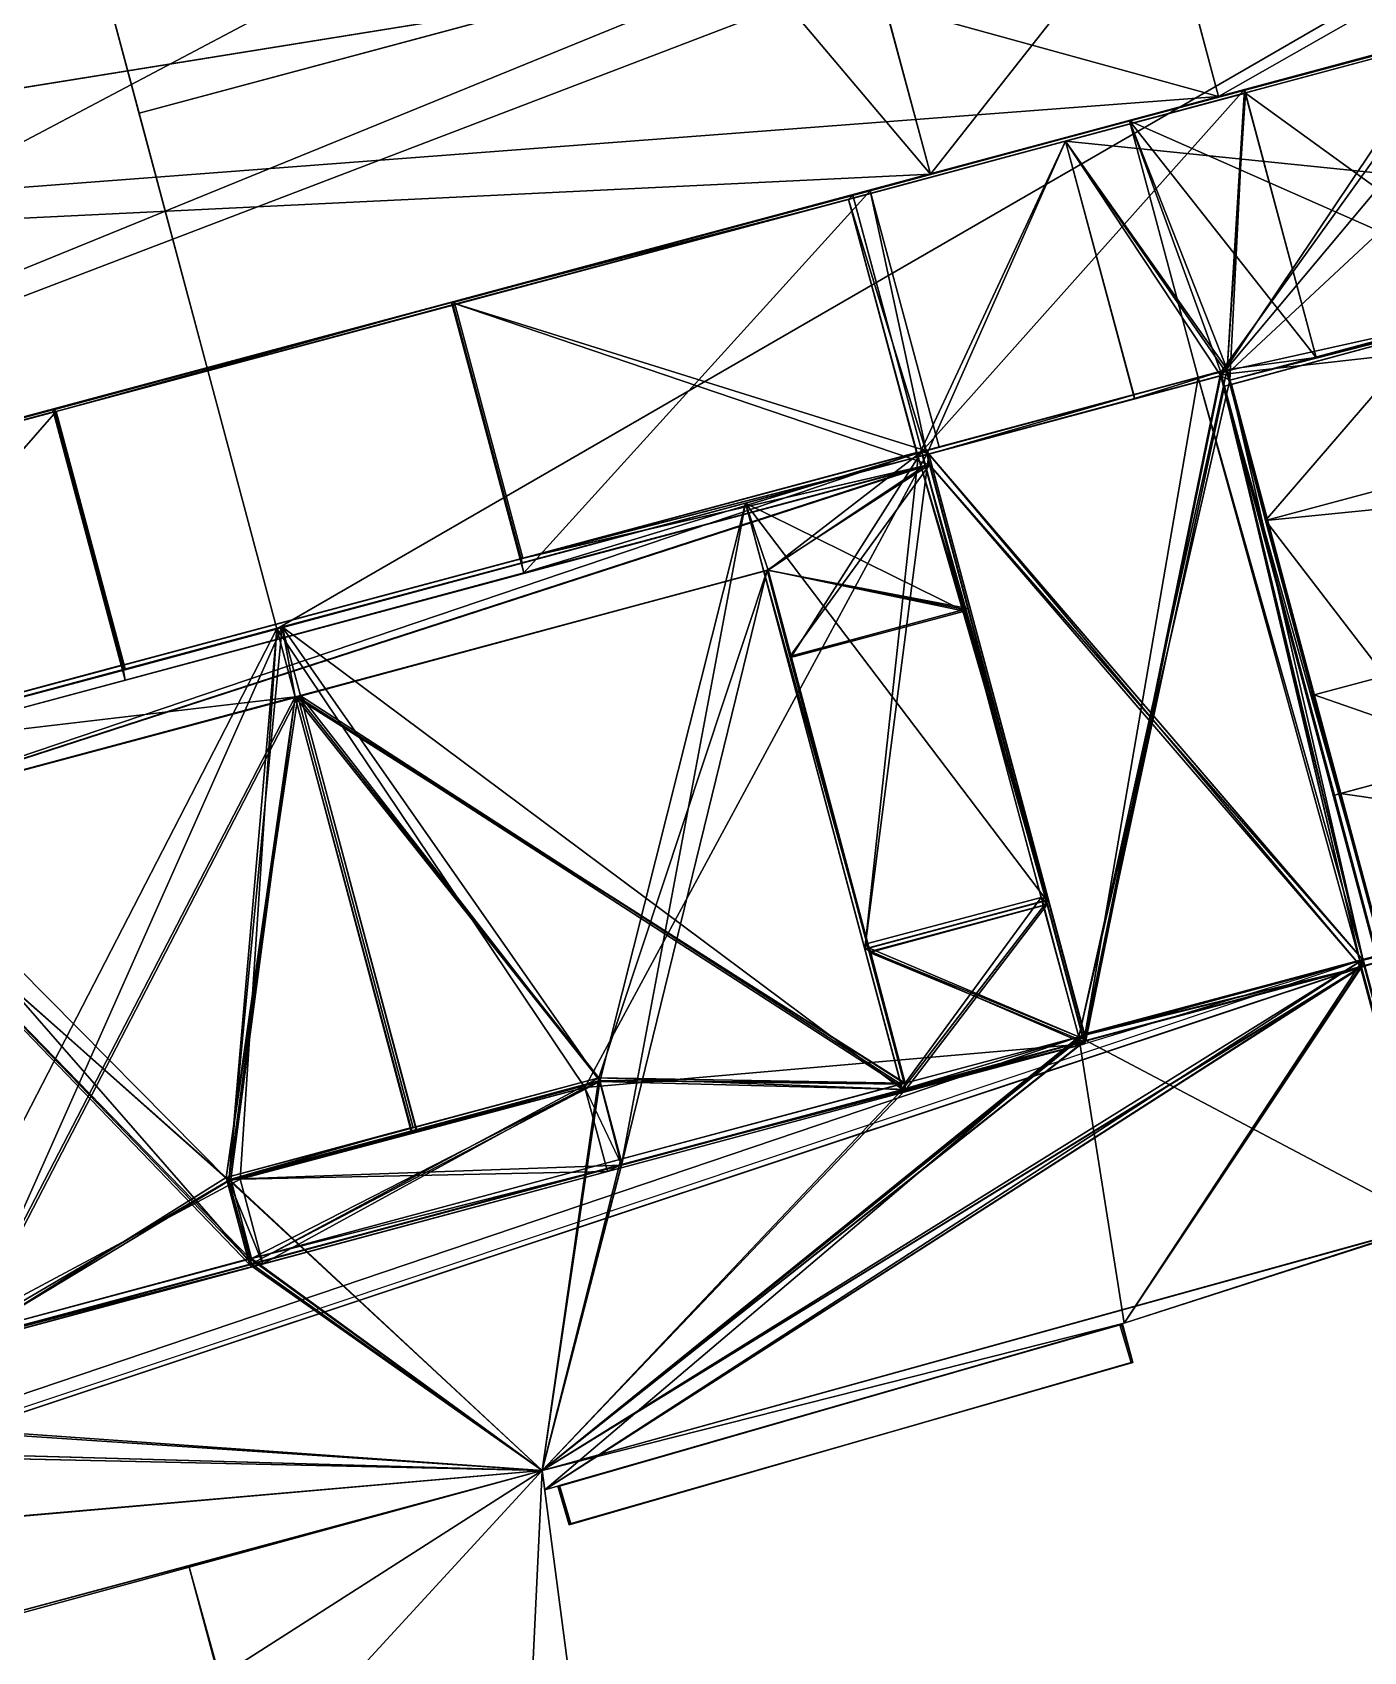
# Model space of a CAD drawing. Header units: metres. Extents: x -3 to 91.7, y -102.4 to -12.1.
# Drawn here: x 64.51 to 79.77, y -43.69 to -25.12 of the extents above; entities that cross this region are included whole.
import ezdxf

# ---------------------------------------------------------------- set-up
doc = ezdxf.new("R2010")
doc.units = ezdxf.units.M

msp = doc.modelspace()

# ---------------------------------------------------------------- linework, layer by layer
at = {"layer": 'Building Shading', "color": 195}
for points in [[(70.66, -42.23, 8.7), (77.1, -40.37, 8.7), (76.97, -39.94, 8.7), (70.53, -41.79, 8.7)], [(70.53, -41.79, 8.7), (76.97, -39.94, 8.7), (77.1, -40.37, 8.7), (70.66, -42.23, 8.7)], [(70.66, -42.23, 7.68), (77.1, -40.37, 7.68), (76.97, -39.94, 7.68), (70.53, -41.79, 7.68)], [(70.53, -41.79, 7.68), (76.97, -39.94, 7.68), (77.1, -40.37, 7.68), (70.66, -42.23, 7.68)], [(70.68, -42.22, 13.27), (77.12, -40.37, 13.27), (77, -39.93, 13.27), (70.55, -41.78, 13.27)], [(70.55, -41.78, 13.27), (77, -39.93, 13.27), (77.12, -40.37, 13.27), (70.68, -42.22, 13.27)], [(70.68, -42.22, 12.26), (77.12, -40.37, 12.26), (77, -39.93, 12.26), (70.55, -41.78, 12.26)], [(70.55, -41.78, 12.26), (77, -39.93, 12.26), (77.12, -40.37, 12.26), (70.68, -42.22, 12.26)], [(70.67, -42.22, 17.84), (77.12, -40.37, 17.84), (76.99, -39.93, 17.84), (70.55, -41.79, 17.84)], [(70.55, -41.79, 17.84), (76.99, -39.93, 17.84), (77.12, -40.37, 17.84), (70.67, -42.22, 17.84)], [(70.67, -42.22, 16.83), (77.12, -40.37, 16.83), (76.99, -39.93, 16.83), (70.55, -41.79, 16.83)], [(70.55, -41.79, 16.83), (76.99, -39.93, 16.83), (77.12, -40.37, 16.83), (70.67, -42.22, 16.83)], [(70.67, -42.22, 22.42), (77.12, -40.37, 22.42), (76.99, -39.93, 22.42), (70.55, -41.79, 22.42)], [(70.55, -41.79, 22.42), (76.99, -39.93, 22.42), (77.12, -40.37, 22.42), (70.67, -42.22, 22.42)], [(70.67, -42.22, 21.4), (77.12, -40.37, 21.4), (76.99, -39.93, 21.4), (70.55, -41.79, 21.4)], [(70.55, -41.79, 21.4), (76.99, -39.93, 21.4), (77.12, -40.37, 21.4), (70.67, -42.22, 21.4)]]:
    msp.add_3dface(points, dxfattribs=at)
at = {"layer": 'THERMAL_ZONE_1', "color": 8}
for points in [[(65.73, -26.05, 8.99), (63.59, -18.06, 8.99), (74.25, -15.19, 8.99), (76.4, -23.19, 8.99)], [(56.51, -34.85, 8.99), (63.59, -18.06, 8.99), (67.31, -31.96, 8.99)], [(67.31, -31.96, 8.99), (65.73, -26.05, 8.99), (87.73, -20.16, 8.99)], [(67.31, -31.96, 8.99), (87.73, -20.16, 8.99), (78.2, -29.04, 8.99)], [(87.73, -20.16, 8.99), (78.64, -30.72, 8.99), (78.2, -29.04, 8.99)], [(87.73, -20.16, 8.99), (89.77, -27.74, 8.99), (78.64, -30.72, 8.99)], [(79.98, -35.69, 8.99), (78.64, -30.72, 8.99), (89.77, -27.74, 8.99)], [(76.54, -36.61, 8.99), (74.76, -29.96, 8.99), (78.2, -29.04, 8.99), (79.98, -35.69, 8.99)], [(70.84, -37.22, 8.99), (67.31, -31.96, 8.99), (74.76, -29.96, 8.99)], [(70.84, -37.22, 8.99), (74.76, -29.96, 8.99), (76.57, -36.72, 8.99)], [(56.51, -34.85, 8.99), (67.31, -31.96, 8.99), (58.12, -34.42, 8.99)], [(62.98, -40.36, 8.99), (61.17, -33.6, 8.99), (67.31, -31.96, 8.99)], [(62.98, -40.36, 8.99), (67.31, -31.96, 8.99), (66.89, -38.27, 8.99)], [(67.31, -31.96, 8.99), (68.86, -37.74, 8.99), (66.89, -38.27, 8.99)], [(70.84, -37.22, 8.99), (68.86, -37.74, 8.99), (67.31, -31.96, 8.99)], [(79.76, -35.75, 8.99), (70.35, -41.61, 8.99), (28.76, -52.8, 8.99)], [(79.76, -35.75, 8.99), (70.38, -41.83, 8.99), (70.35, -41.61, 8.99)], [(79.76, -35.75, 8.99), (77.02, -39.92, 8.99), (70.38, -41.83, 8.99)], [(76.57, -36.72, 8.99), (76.54, -36.61, 8.99), (79.76, -35.75, 8.99)], [(79.76, -35.75, 8.99), (80.57, -38.78, 8.99), (77.02, -39.92, 8.99)], [(80.57, -38.78, 8.99), (79.76, -35.75, 8.99), (79.98, -35.69, 8.99)], [(67.15, -39.24, 8.99), (71.1, -38.18, 8.99), (76.57, -36.72, 8.99)], [(71.1, -38.18, 8.99), (70.84, -37.22, 8.99), (76.57, -36.72, 8.99)], [(67.15, -39.24, 8.99), (66.89, -38.27, 8.99), (70.84, -37.22, 8.99)], [(67.15, -39.24, 8.99), (70.84, -37.22, 8.99), (71.1, -38.18, 8.99)], [(62.98, -40.36, 8.99), (66.89, -38.27, 8.99), (67.15, -39.24, 8.99)]]:
    msp.add_3dface(points, dxfattribs=at)
at = {"layer": 'THERMAL_ZONE_1', "color": 15}
for points in [[(65, -23.33, 10.52), (63.59, -18.06, 10.52), (48.72, -22.06, 10.52), (50.13, -27.31, 10.52)], [(76.4, -23.19, 10.52), (75.66, -20.47, 10.52), (65, -23.33, 10.52), (65.73, -26.05, 10.52)], [(80.72, -25.2, 10.52), (79.93, -22.24, 10.52), (65.73, -26.05, 10.52), (66.52, -29, 10.52)], [(66.52, -29, 10.52), (65, -23.33, 10.52), (50.13, -27.31, 10.52), (51.65, -32.99, 10.52)], [(89.77, -27.74, 10.52), (80.72, -25.2, 10.52), (76.35, -26.37, 10.52)], [(74.76, -29.96, 10.52), (76.35, -26.37, 10.52), (73.86, -27.04, 10.52)], [(74.76, -29.96, 10.52), (77.14, -29.32, 10.52), (76.35, -26.37, 10.52)], [(76.35, -26.37, 10.52), (77.14, -29.32, 10.52), (78.2, -29.04, 10.52)], [(89.77, -27.74, 10.52), (76.35, -26.37, 10.52), (78.2, -29.04, 10.52)], [(74.66, -29.99, 10.52), (73.86, -27.04, 10.52), (69.33, -28.25, 10.52), (70.12, -31.2, 10.52)], [(74.76, -29.96, 10.52), (73.86, -27.04, 10.52), (74.66, -29.99, 10.52)], [(89.77, -27.74, 10.52), (78.2, -29.04, 10.52), (78.64, -30.72, 10.52)], [(85.79, -30, 10.52), (89.77, -27.74, 10.52), (78.64, -30.72, 10.52)], [(70.12, -31.2, 10.52), (69.33, -28.25, 10.52), (66.52, -29, 10.52), (67.31, -31.96, 10.52)], [(67.31, -31.96, 10.52), (66.52, -29, 10.52), (64.78, -29.47, 10.52), (65.57, -32.42, 10.52)], [(79.91, -35.71, 10.52), (78.13, -29.06, 10.52), (74.78, -29.96, 10.52), (76.56, -36.61, 10.52)], [(79.98, -35.69, 10.52), (78.2, -29.04, 10.52), (78.13, -29.06, 10.52), (79.91, -35.71, 10.52)], [(61.17, -33.6, 10.52), (64.78, -29.47, 10.52), (60.24, -30.68, 10.52)], [(61.17, -33.6, 10.52), (65.57, -32.42, 10.52), (64.78, -29.47, 10.52)], [(76.13, -35.07, 10.52), (74.66, -29.99, 10.52), (72.68, -30.52, 10.52)], [(76.13, -35.07, 10.52), (74.76, -29.96, 10.52), (74.66, -29.99, 10.52)], [(76.15, -35.07, 10.52), (74.78, -29.96, 10.52), (74.76, -29.96, 10.52), (76.13, -35.07, 10.52)], [(83.99, -37.68, 10.52), (85.79, -30, 10.52), (78.64, -30.72, 10.52)], [(74.48, -37.24, 10.52), (72.68, -30.52, 10.52), (67.37, -31.94, 10.52)], [(76.13, -35.07, 10.52), (72.68, -30.52, 10.52), (74.05, -35.63, 10.52)], [(83.99, -37.68, 10.52), (78.64, -30.72, 10.52), (79.98, -35.69, 10.52)], [(66.76, -38.29, 10.52), (67.31, -31.96, 10.52), (61.92, -33.4, 10.52)], [(66.76, -38.29, 10.52), (68.86, -37.73, 10.52), (67.31, -31.96, 10.52)], [(68.91, -37.72, 10.52), (67.37, -31.94, 10.52), (67.31, -31.96, 10.52), (68.86, -37.73, 10.52)], [(67.37, -31.94, 10.52), (68.91, -37.72, 10.52), (71.01, -37.15, 10.52)], [(74.48, -37.24, 10.52), (67.37, -31.94, 10.52), (71.01, -37.15, 10.52)], [(67.02, -39.24, 10.52), (66.76, -38.29, 10.52), (61.92, -33.4, 10.52)], [(67.02, -39.24, 10.52), (61.92, -33.4, 10.52), (63.73, -40.12, 10.52)], [(76.57, -36.72, 10.52), (76.13, -35.07, 10.52), (74.05, -35.63, 10.52)], [(76.57, -36.72, 10.52), (74.05, -35.63, 10.52), (74.48, -37.24, 10.52)], [(79.73, -35.84, 10.52), (79.76, -35.75, 10.52), (76.56, -36.61, 10.52)], [(79.73, -35.84, 10.52), (79.78, -35.82, 10.52), (79.76, -35.75, 10.52)], [(80.57, -38.78, 10.52), (79.78, -35.82, 10.52), (79.73, -35.84, 10.52), (80.52, -38.79, 10.52)], [(28.76, -52.8, 10.52), (70.35, -41.61, 10.52), (79.73, -35.84, 10.52)], [(70.35, -41.61, 10.52), (80.52, -38.79, 10.52), (79.73, -35.84, 10.52)], [(79.73, -35.84, 10.52), (76.56, -36.61, 10.52), (76.58, -36.68, 10.52)], [(71.1, -38.18, 10.52), (76.57, -36.72, 10.52), (71.26, -38.1, 10.52)], [(76.57, -36.72, 10.52), (74.48, -37.24, 10.52), (71.26, -38.1, 10.52)], [(76.58, -36.68, 10.52), (76.56, -36.61, 10.52), (76.54, -36.61, 10.52)], [(76.58, -36.68, 10.52), (76.54, -36.61, 10.52), (76.57, -36.72, 10.52)], [(71.1, -38.18, 10.52), (70.84, -37.22, 10.52), (66.89, -38.27, 10.52)], [(70.84, -37.22, 10.52), (71.1, -38.18, 10.52), (71.26, -38.1, 10.52)], [(74.48, -37.24, 10.52), (71.01, -37.15, 10.52), (71.26, -38.1, 10.52)], [(71.1, -38.18, 10.52), (67.15, -39.24, 10.52), (59.93, -41.18, 10.52)], [(71.1, -38.18, 10.52), (66.89, -38.27, 10.52), (67.15, -39.24, 10.52)], [(67.15, -39.24, 10.52), (66.89, -38.27, 10.52), (66.76, -38.29, 10.52)], [(67.15, -39.24, 10.52), (66.76, -38.29, 10.52), (67.02, -39.24, 10.52)], [(70.35, -41.61, 10.52), (77.02, -39.92, 10.52), (80.52, -38.79, 10.52)], [(67.15, -39.24, 10.52), (67.02, -39.24, 10.52), (62.97, -40.33, 10.52)], [(67.15, -39.24, 10.52), (62.97, -40.33, 10.52), (62.98, -40.36, 10.52)], [(70.35, -41.61, 10.52), (70.38, -41.83, 10.52), (77.02, -39.92, 10.52)]]:
    msp.add_3dface(points, dxfattribs=at)
at = {"layer": 'THERMAL_ZONE_1', "color": 43}
for points in [[(77.02, -39.92, 10.52), (77.02, -39.92, 8.99), (80.57, -38.78, 8.99), (80.57, -38.78, 10.52)], [(70.38, -41.83, 10.52), (70.38, -41.83, 8.99), (77.02, -39.92, 8.99), (77.02, -39.92, 10.52)], [(28.76, -52.8, 10.52), (28.76, -52.8, 8.99), (70.35, -41.61, 8.99), (70.35, -41.61, 10.52)], [(70.35, -41.61, 10.52), (70.35, -41.61, 8.99), (70.38, -41.83, 8.99), (70.38, -41.83, 10.52)]]:
    msp.add_3dface(points, dxfattribs=at)
at = {"layer": 'THERMAL_ZONE_3', "color": 8}
for points in [[(80.72, -25.2, 13.56), (77.79, -14.24, 13.56), (81.32, -13.29, 13.56)], [(50.13, -27.31, 13.56), (48.72, -22.06, 13.56), (77.79, -14.24, 13.56), (79.2, -19.52, 13.56)], [(87.21, -18.21, 13.56), (79.93, -35.78, 13.56), (78.13, -29.06, 13.56)], [(78.13, -29.06, 13.56), (80.72, -25.2, 13.56), (87.21, -18.21, 13.56)], [(51.65, -32.99, 13.56), (50.13, -27.31, 13.56), (79.2, -19.52, 13.56), (80.72, -25.2, 13.56)], [(78.13, -29.06, 13.56), (76.35, -26.37, 13.56), (80.72, -25.2, 13.56)], [(74.66, -29.99, 13.56), (73.86, -27.04, 13.56), (76.35, -26.37, 13.56)], [(74.66, -29.99, 13.56), (76.35, -26.37, 13.56), (77.14, -29.32, 13.56)], [(78.13, -29.06, 13.56), (77.14, -29.32, 13.56), (76.35, -26.37, 13.56)], [(70.12, -31.21, 13.56), (69.33, -28.25, 13.56), (73.86, -27.04, 13.56), (74.66, -29.99, 13.56)], [(65.57, -32.43, 13.56), (64.78, -29.47, 13.56), (69.33, -28.25, 13.56), (70.12, -31.21, 13.56)], [(76.58, -36.68, 13.56), (74.78, -29.96, 13.56), (78.13, -29.06, 13.56)], [(76.58, -36.68, 13.56), (78.13, -29.06, 13.56), (79.93, -35.78, 13.56)], [(74.66, -29.99, 13.56), (77.14, -29.32, 13.56), (74.78, -29.96, 13.56)], [(61.04, -33.64, 13.56), (60.24, -30.68, 13.56), (64.78, -29.47, 13.56), (65.57, -32.43, 13.56)], [(74.05, -35.63, 13.56), (72.68, -30.52, 13.56), (74.66, -29.99, 13.56)], [(74.05, -35.63, 13.56), (74.66, -29.99, 13.56), (74.78, -29.96, 13.56)], [(74.05, -35.63, 13.56), (74.78, -29.96, 13.56), (76.15, -35.07, 13.56)], [(71.01, -37.15, 13.56), (67.37, -31.94, 13.56), (72.68, -30.52, 13.56)], [(71.26, -38.1, 13.56), (71.01, -37.15, 13.56), (72.68, -30.52, 13.56)], [(72.68, -30.52, 13.56), (74.48, -37.24, 13.56), (71.26, -38.1, 13.56)], [(63.73, -40.12, 13.56), (61.92, -33.4, 13.56), (67.37, -31.94, 13.56)], [(63.73, -40.12, 13.56), (67.37, -31.94, 13.56), (66.76, -38.29, 13.56)], [(67.37, -31.94, 13.56), (68.91, -37.72, 13.56), (66.76, -38.29, 13.56)], [(71.01, -37.15, 13.56), (68.91, -37.72, 13.56), (67.37, -31.94, 13.56)], [(74.48, -37.24, 13.56), (74.05, -35.63, 13.56), (76.15, -35.07, 13.56)], [(74.48, -37.24, 13.56), (76.15, -35.07, 13.56), (76.58, -36.68, 13.56)], [(76.58, -36.68, 13.56), (79.93, -35.78, 13.56), (79.73, -35.84, 13.56)], [(80.52, -38.79, 13.56), (79.73, -35.84, 13.56), (79.93, -35.78, 13.56)], [(79.73, -35.84, 13.56), (70.35, -41.61, 13.56), (28.73, -52.81, 13.56)], [(79.73, -35.84, 13.56), (70.38, -41.83, 13.56), (70.35, -41.61, 13.56)], [(79.73, -35.84, 13.56), (77.02, -39.92, 13.56), (70.38, -41.83, 13.56)], [(74.48, -37.24, 13.56), (76.58, -36.68, 13.56), (79.73, -35.84, 13.56)], [(79.73, -35.84, 13.56), (80.52, -38.79, 13.56), (77.02, -39.92, 13.56)], [(59.13, -41.36, 13.56), (71.26, -38.1, 13.56), (74.48, -37.24, 13.56)], [(67.02, -39.24, 13.56), (66.76, -38.29, 13.56), (71.01, -37.15, 13.56)], [(67.02, -39.24, 13.56), (71.01, -37.15, 13.56), (71.26, -38.1, 13.56)], [(59.13, -41.36, 13.56), (67.02, -39.24, 13.56), (71.26, -38.1, 13.56)], [(63.73, -40.12, 13.56), (66.76, -38.29, 13.56), (67.02, -39.24, 13.56)], [(59.13, -41.36, 13.56), (60.6, -40.96, 13.56), (67.02, -39.24, 13.56)]]:
    msp.add_3dface(points, dxfattribs=at)
at = {"layer": 'THERMAL_ZONE_3', "color": 15}
for points in [[(72.03, -21.44, 15.09), (49.37, -21.88, 15.09), (50.78, -27.14, 15.09)], [(72.24, -22.23, 15.09), (72.03, -21.44, 15.09), (50.78, -27.14, 15.09), (50.99, -27.92, 15.09)], [(72.82, -24.4, 15.09), (72.24, -22.23, 15.09), (50.99, -27.92, 15.09)], [(80.71, -25.16, 15.09), (80, -22.48, 15.09), (77.39, -23.18, 15.09), (78.1, -25.86, 15.09)], [(78.1, -25.86, 15.09), (77.39, -23.18, 15.09), (72.82, -24.4, 15.09)], [(78.1, -25.86, 15.09), (72.82, -24.4, 15.09), (50.99, -27.92, 15.09)], [(81.68, -28.19, 15.09), (80.72, -25.2, 15.09), (78.41, -25.82, 15.09)], [(78.41, -25.82, 15.09), (78.4, -25.78, 15.09), (73.91, -26.99, 15.09), (73.92, -27.02, 15.09)], [(78.1, -25.86, 15.09), (50.99, -27.92, 15.09), (52.29, -32.78, 15.09)], [(78.2, -28.99, 15.09), (78.41, -25.82, 15.09), (76.35, -26.37, 15.09)], [(78.2, -28.99, 15.09), (79.22, -28.85, 15.09), (78.41, -25.82, 15.09)], [(81.68, -28.19, 15.09), (78.41, -25.82, 15.09), (79.22, -28.85, 15.09)], [(77.13, -29.28, 15.09), (76.35, -26.37, 15.09), (73.92, -27.02, 15.09), (74.7, -29.93, 15.09)], [(78.2, -28.99, 15.09), (76.35, -26.37, 15.09), (77.13, -29.28, 15.09)], [(73.86, -27.04, 15.09), (73.91, -26.99, 15.09), (69.34, -28.21, 15.09)], [(73.86, -27.04, 15.09), (69.34, -28.21, 15.09), (69.35, -28.24, 15.09)], [(74.64, -29.94, 15.09), (73.86, -27.04, 15.09), (69.35, -28.24, 15.09), (70.13, -31.15, 15.09)], [(73.86, -27.04, 15.09), (73.92, -27.02, 15.09), (73.91, -26.99, 15.09)], [(74.7, -29.93, 15.09), (73.92, -27.02, 15.09), (73.86, -27.04, 15.09), (74.64, -29.94, 15.09)], [(83.7, -31.52, 15.09), (82.74, -27.9, 15.09), (78.23, -29.11, 15.09), (79.2, -32.72, 15.09)], [(64.78, -29.47, 15.09), (69.34, -28.21, 15.09), (64.75, -29.44, 15.09)], [(64.78, -29.47, 15.09), (69.35, -28.24, 15.09), (69.34, -28.21, 15.09)], [(64.78, -29.47, 15.09), (69.33, -28.25, 15.09), (69.35, -28.24, 15.09)], [(70.11, -31.16, 15.09), (69.33, -28.25, 15.09), (64.78, -29.47, 15.09), (65.55, -32.38, 15.09)], [(78.2, -28.99, 15.09), (78.23, -29.11, 15.09), (79.22, -28.85, 15.09)], [(79.76, -35.76, 15.09), (78.13, -29.06, 15.09), (74.78, -29.96, 15.09)], [(78.2, -28.99, 15.09), (77.13, -29.28, 15.09), (77.14, -29.32, 15.09)], [(78.2, -28.99, 15.09), (77.14, -29.32, 15.09), (78.13, -29.06, 15.09)], [(78.23, -29.11, 15.09), (78.2, -28.99, 15.09), (78.13, -29.06, 15.09)], [(80, -35.7, 15.09), (78.23, -29.11, 15.09), (78.13, -29.06, 15.09)], [(80, -35.7, 15.09), (78.13, -29.06, 15.09), (79.92, -35.72, 15.09)], [(79.76, -35.76, 15.09), (79.92, -35.72, 15.09), (78.13, -29.06, 15.09)], [(74.78, -29.96, 15.09), (77.13, -29.28, 15.09), (74.7, -29.93, 15.09)], [(74.78, -29.96, 15.09), (77.14, -29.32, 15.09), (77.13, -29.28, 15.09)], [(60.24, -30.68, 15.09), (64.76, -29.47, 15.09), (64.75, -29.44, 15.09), (60.23, -30.65, 15.09)], [(65.54, -32.38, 15.09), (64.76, -29.47, 15.09), (60.24, -30.68, 15.09), (61.02, -33.59, 15.09)], [(64.78, -29.47, 15.09), (64.75, -29.44, 15.09), (64.76, -29.47, 15.09)], [(74.66, -29.99, 15.09), (70.13, -31.15, 15.09), (70.11, -31.16, 15.09)], [(74.66, -29.99, 15.09), (70.11, -31.16, 15.09), (70.12, -31.21, 15.09)], [(74.66, -29.99, 15.09), (74.64, -29.94, 15.09), (70.13, -31.15, 15.09)], [(75.19, -31.76, 15.09), (74.66, -29.99, 15.09), (72.68, -30.52, 15.09)], [(75.19, -31.76, 15.09), (74.71, -29.98, 15.09), (74.66, -29.99, 15.09)], [(74.78, -29.96, 15.09), (74.7, -29.93, 15.09), (74.71, -29.98, 15.09)], [(76.15, -35.07, 15.09), (74.78, -29.96, 15.09), (74.71, -29.98, 15.09)], [(76.15, -35.07, 15.09), (74.71, -29.98, 15.09), (76.07, -35.04, 15.09)], [(79.76, -35.76, 15.09), (74.78, -29.96, 15.09), (76.57, -36.62, 15.09)], [(72.89, -31.3, 15.09), (72.68, -30.52, 15.09), (67.37, -31.94, 15.09), (67.58, -32.73, 15.09)], [(72.68, -30.52, 15.09), (72.89, -31.3, 15.09), (72.94, -31.29, 15.09)], [(75.19, -31.76, 15.09), (72.68, -30.52, 15.09), (72.94, -31.29, 15.09)], [(70.12, -31.21, 15.09), (70.11, -31.16, 15.09), (65.55, -32.38, 15.09), (65.57, -32.43, 15.09)], [(74.46, -37.18, 15.09), (72.89, -31.3, 15.09), (67.58, -32.73, 15.09)], [(74.08, -35.57, 15.09), (72.94, -31.29, 15.09), (72.89, -31.3, 15.09)], [(74.08, -35.57, 15.09), (72.89, -31.3, 15.09), (74.05, -35.63, 15.09)], [(75.19, -31.76, 15.09), (72.94, -31.29, 15.09), (73.2, -32.29, 15.09)], [(84.52, -34.57, 15.09), (83.7, -31.52, 15.09), (79.2, -32.72, 15.09)], [(76.07, -35.04, 15.09), (75.19, -31.76, 15.09), (73.2, -32.29, 15.09), (74.08, -35.57, 15.09)], [(67.52, -32.74, 15.09), (67.37, -31.94, 15.09), (61.93, -33.4, 15.09)], [(67.52, -32.74, 15.09), (67.58, -32.73, 15.09), (67.37, -31.94, 15.09)], [(65.57, -32.43, 15.09), (65.55, -32.38, 15.09), (61.92, -33.35, 15.09), (61.93, -33.4, 15.09)], [(67.52, -32.74, 15.09), (61.93, -33.4, 15.09), (62.14, -34.18, 15.09)], [(66.76, -38.29, 15.09), (67.52, -32.74, 15.09), (62.14, -34.18, 15.09)], [(66.76, -38.29, 15.09), (66.78, -38.27, 15.09), (67.52, -32.74, 15.09)], [(66.78, -38.27, 15.09), (68.85, -37.72, 15.09), (67.52, -32.74, 15.09)], [(68.91, -37.7, 15.09), (67.58, -32.73, 15.09), (67.52, -32.74, 15.09), (68.85, -37.72, 15.09)], [(67.58, -32.73, 15.09), (68.91, -37.7, 15.09), (71.01, -37.14, 15.09)], [(74.46, -37.18, 15.09), (67.58, -32.73, 15.09), (71.01, -37.14, 15.09)], [(84.52, -34.57, 15.09), (79.2, -32.72, 15.09), (80, -35.7, 15.09)], [(67, -39.18, 15.09), (66.76, -38.29, 15.09), (62.14, -34.18, 15.09)], [(67, -39.18, 15.09), (62.14, -34.18, 15.09), (63.72, -40.06, 15.09)], [(76.15, -35.07, 15.09), (76.07, -35.04, 15.09), (76.08, -35.09, 15.09)], [(76.57, -36.62, 15.09), (76.15, -35.07, 15.09), (76.08, -35.09, 15.09), (76.5, -36.64, 15.09)], [(76.5, -36.64, 15.09), (76.08, -35.09, 15.09), (74.1, -35.62, 15.09)], [(74.1, -35.62, 15.09), (74.08, -35.57, 15.09), (74.05, -35.63, 15.09)], [(76.5, -36.64, 15.09), (74.1, -35.62, 15.09), (74.51, -37.17, 15.09)], [(79.73, -35.84, 15.09), (79.76, -35.76, 15.09), (76.57, -36.62, 15.09)], [(79.73, -35.84, 15.09), (79.77, -35.83, 15.09), (79.76, -35.76, 15.09)], [(70.35, -41.61, 15.09), (80.52, -38.79, 15.09), (79.73, -35.84, 15.09)], [(70.35, -41.61, 15.09), (79.73, -35.84, 15.09), (76.58, -36.68, 15.09)], [(79.73, -35.84, 15.09), (76.57, -36.62, 15.09), (76.58, -36.68, 15.09)], [(80.56, -38.78, 15.09), (79.77, -35.83, 15.09), (79.73, -35.84, 15.09), (80.52, -38.79, 15.09)], [(70.35, -41.61, 15.09), (76.58, -36.68, 15.09), (76.57, -36.62, 15.09)], [(70.35, -41.61, 15.09), (76.57, -36.62, 15.09), (76.5, -36.64, 15.09)], [(70.35, -41.61, 15.09), (76.5, -36.64, 15.09), (74.48, -37.24, 15.09)], [(76.5, -36.64, 15.09), (74.51, -37.17, 15.09), (74.48, -37.24, 15.09)], [(70.35, -41.61, 15.09), (71.01, -37.15, 15.09), (66.78, -38.29, 15.09)], [(70.35, -41.61, 15.09), (71.25, -38.04, 15.09), (71.01, -37.15, 15.09)], [(70.35, -41.61, 15.09), (74.48, -37.24, 15.09), (71.26, -38.1, 15.09)], [(74.46, -37.18, 15.09), (71.01, -37.14, 15.09), (71.25, -38.04, 15.09)], [(74.48, -37.24, 15.09), (74.46, -37.18, 15.09), (71.25, -38.04, 15.09), (71.26, -38.1, 15.09)], [(74.51, -37.17, 15.09), (74.46, -37.18, 15.09), (74.48, -37.24, 15.09)], [(70.35, -41.61, 15.09), (71.26, -38.1, 15.09), (71.25, -38.04, 15.09)], [(66.76, -38.29, 15.09), (66.78, -38.29, 15.09), (66.78, -38.27, 15.09)], [(70.35, -41.61, 15.09), (66.78, -38.29, 15.09), (67.02, -39.18, 15.09)], [(70.35, -41.61, 15.09), (77.02, -39.92, 15.09), (80.52, -38.79, 15.09)], [(70.35, -41.61, 15.09), (67.02, -39.24, 15.09), (60.6, -40.96, 15.09)], [(67.02, -39.24, 15.09), (67, -39.18, 15.09), (63.72, -40.06, 15.09), (63.73, -40.12, 15.09)], [(70.35, -41.61, 15.09), (67.02, -39.18, 15.09), (67, -39.18, 15.09)], [(70.35, -41.61, 15.09), (67, -39.18, 15.09), (67.02, -39.24, 15.09)], [(70.35, -41.61, 15.09), (70.38, -41.83, 15.09), (77.02, -39.92, 15.09)], [(70.35, -41.61, 15.09), (60.6, -40.96, 15.09), (59.14, -41.29, 15.09)], [(70.35, -41.61, 15.09), (59.13, -41.36, 15.09), (52.32, -43.18, 15.09)], [(70.35, -41.61, 15.09), (59.14, -41.29, 15.09), (59.12, -41.29, 15.09)], [(70.35, -41.61, 15.09), (59.12, -41.29, 15.09), (59.13, -41.36, 15.09)], [(28.75, -52.8, 15.09), (70.35, -41.61, 15.09), (52.32, -43.18, 15.09)]]:
    msp.add_3dface(points, dxfattribs=at)
at = {"layer": 'THERMAL_ZONE_3', "color": 43}
for points in [[(77.02, -39.92, 15.09), (77.02, -39.92, 13.56), (80.52, -38.79, 13.56), (80.52, -38.79, 15.09)], [(70.38, -41.83, 15.09), (70.38, -41.83, 13.56), (77.02, -39.92, 13.56), (77.02, -39.92, 15.09)], [(28.73, -52.81, 15.09), (28.73, -52.81, 13.56), (70.35, -41.61, 13.56), (70.35, -41.61, 15.09)], [(70.35, -41.61, 15.09), (70.35, -41.61, 13.56), (70.38, -41.83, 13.56), (70.38, -41.83, 15.09)]]:
    msp.add_3dface(points, dxfattribs=at)
at = {"layer": 'THERMAL_ZONE_5', "color": 8}
for points in [[(50.99, -27.92, 18.14), (49.37, -21.88, 18.14), (75.18, -14.94, 18.14)], [(50.99, -27.92, 18.14), (75.18, -14.94, 18.14), (71.17, -18.26, 18.14)], [(50.99, -27.92, 18.14), (71.17, -18.26, 18.14), (72.24, -22.23, 18.14)], [(52.29, -32.78, 18.14), (50.99, -27.92, 18.14), (72.24, -22.23, 18.14)], [(52.29, -32.78, 18.14), (72.24, -22.23, 18.14), (72.82, -24.4, 18.14)], [(52.29, -32.78, 18.14), (72.82, -24.4, 18.14), (77.39, -23.18, 18.14)], [(52.29, -32.78, 18.14), (77.39, -23.18, 18.14), (78.1, -25.86, 18.14)], [(80.86, -25.12, 18.14), (78.1, -25.86, 18.14), (77.39, -23.18, 18.14)], [(79.22, -28.85, 18.14), (78.4, -25.78, 18.14), (80.86, -25.12, 18.14), (81.68, -28.19, 18.14)], [(74.7, -29.93, 18.14), (73.91, -26.99, 18.14), (78.4, -25.78, 18.14)], [(74.7, -29.93, 18.14), (78.4, -25.78, 18.14), (78.2, -28.99, 18.14)], [(78.4, -25.78, 18.14), (78.23, -29.11, 18.14), (78.2, -28.99, 18.14)], [(78.4, -25.78, 18.14), (79.22, -28.85, 18.14), (78.23, -29.11, 18.14)], [(70.13, -31.15, 18.14), (69.34, -28.21, 18.14), (73.91, -26.99, 18.14), (74.7, -29.93, 18.14)], [(79.2, -32.72, 18.14), (78.23, -29.11, 18.14), (82.74, -27.9, 18.14), (83.7, -31.52, 18.14)], [(65.54, -32.38, 18.14), (64.75, -29.44, 18.14), (69.34, -28.21, 18.14), (70.13, -31.15, 18.14)], [(76.5, -36.64, 18.14), (74.7, -29.93, 18.14), (78.2, -28.99, 18.14)], [(76.5, -36.64, 18.14), (78.2, -28.99, 18.14), (78.23, -29.11, 18.14)], [(76.5, -36.64, 18.14), (78.23, -29.11, 18.14), (79.76, -35.76, 18.14)], [(78.23, -29.11, 18.14), (80, -35.7, 18.14), (79.76, -35.76, 18.14)], [(61.02, -33.59, 18.14), (60.23, -30.65, 18.14), (64.75, -29.44, 18.14), (65.54, -32.38, 18.14)], [(62.14, -34.18, 18.14), (61.92, -33.35, 18.14), (74.7, -29.93, 18.14)], [(62.14, -34.18, 18.14), (74.7, -29.93, 18.14), (72.94, -31.29, 18.14)], [(74.7, -29.93, 18.14), (73.2, -32.29, 18.14), (72.94, -31.29, 18.14)], [(74.7, -29.93, 18.14), (75.19, -31.76, 18.14), (73.2, -32.29, 18.14)], [(67.52, -32.74, 18.14), (72.94, -31.29, 18.14), (74.51, -37.17, 18.14)], [(80, -35.7, 18.14), (79.2, -32.72, 18.14), (83.7, -31.52, 18.14)], [(74.08, -35.57, 18.14), (73.2, -32.29, 18.14), (75.19, -31.76, 18.14), (76.07, -35.04, 18.14)], [(63.72, -40.06, 18.14), (62.14, -34.18, 18.14), (67.52, -32.74, 18.14)], [(63.72, -40.06, 18.14), (67.52, -32.74, 18.14), (66.78, -38.27, 18.14)], [(67.52, -32.74, 18.14), (68.85, -37.72, 18.14), (66.78, -38.27, 18.14)], [(71.01, -37.14, 18.14), (68.85, -37.72, 18.14), (67.52, -32.74, 18.14)], [(71.01, -37.14, 18.14), (67.52, -32.74, 18.14), (74.51, -37.17, 18.14)], [(74.51, -37.17, 18.14), (74.08, -35.57, 18.14), (76.07, -35.04, 18.14)], [(74.51, -37.17, 18.14), (76.07, -35.04, 18.14), (76.5, -36.64, 18.14)], [(76.5, -36.64, 18.14), (79.76, -35.76, 18.14), (80.56, -38.78, 18.14)], [(80.56, -38.78, 18.14), (79.76, -35.76, 18.14), (80, -35.7, 18.14)], [(76.5, -36.64, 18.14), (70.35, -41.61, 18.14), (28.75, -52.8, 18.14)], [(76.5, -36.64, 18.14), (70.38, -41.83, 18.14), (70.35, -41.61, 18.14)], [(76.5, -36.64, 18.14), (77.02, -39.92, 18.14), (70.38, -41.83, 18.14)], [(76.5, -36.64, 18.14), (80.56, -38.78, 18.14), (77.02, -39.92, 18.14)], [(67.02, -39.18, 18.14), (66.78, -38.27, 18.14), (71.01, -37.14, 18.14)], [(67.02, -39.18, 18.14), (71.01, -37.14, 18.14), (71.25, -38.04, 18.14)], [(67.02, -39.18, 18.14), (71.25, -38.04, 18.14), (74.51, -37.17, 18.14)], [(74.51, -37.17, 18.14), (71.25, -38.04, 18.14), (71.01, -37.14, 18.14)], [(63.72, -40.06, 18.14), (66.78, -38.27, 18.14), (67.02, -39.18, 18.14)], [(59.14, -41.29, 18.14), (60.73, -40.86, 18.14), (67.02, -39.18, 18.14)], [(26.59, -53.59, 18.14), (26.56, -53.39, 18.14), (70.35, -41.61, 18.14)], [(26.59, -53.59, 18.14), (70.35, -41.61, 18.14), (61.34, -47.37, 18.14)], [(70.35, -41.61, 18.14), (65.57, -46.81, 18.14), (61.34, -47.37, 18.14)], [(70.35, -41.61, 18.14), (68.9, -72.12, 18.14), (65.57, -46.81, 18.14)], [(70.35, -41.61, 18.14), (74.27, -71.41, 18.14), (68.9, -72.12, 18.14)]]:
    msp.add_3dface(points, dxfattribs=at)
at = {"layer": 'THERMAL_ZONE_5', "color": 15}
for points in [[(68.57, -22.42, 19.66), (67.14, -17.1, 19.66), (49.46, -21.86, 19.66), (50.88, -27.16, 19.66)], [(72.24, -22.23, 19.66), (72.04, -21.49, 19.66), (50.88, -27.16, 19.66), (51.08, -27.9, 19.66)], [(72.82, -24.4, 19.66), (72.24, -22.23, 19.66), (51.08, -27.9, 19.66)], [(78.1, -25.86, 19.66), (77.41, -23.27, 19.66), (74.1, -24.16, 19.66), (74.8, -26.75, 19.66)], [(82.11, -23.58, 19.66), (77.41, -23.27, 19.66), (78.1, -25.86, 19.66)], [(82.11, -23.58, 19.66), (78.1, -25.86, 19.66), (80.86, -25.12, 19.66)], [(74.8, -26.75, 19.66), (74.1, -24.16, 19.66), (72.82, -24.4, 19.66)], [(74.8, -26.75, 19.66), (72.82, -24.4, 19.66), (51.08, -27.9, 19.66)], [(81.68, -28.19, 19.66), (80.86, -25.13, 19.66), (78.4, -25.79, 19.66), (79.22, -28.85, 19.66)], [(79.22, -28.85, 19.66), (78.4, -25.79, 19.66), (77.08, -26.14, 19.66)], [(77.87, -29.08, 19.66), (77.08, -26.14, 19.66), (74.11, -26.94, 19.66), (74.9, -29.88, 19.66)], [(77.08, -26.14, 19.66), (77.87, -29.08, 19.66), (78.2, -28.99, 19.66)], [(79.22, -28.85, 19.66), (77.08, -26.14, 19.66), (78.2, -28.99, 19.66)], [(74.8, -26.75, 19.66), (51.08, -27.9, 19.66), (52.38, -32.76, 19.66)], [(74.7, -29.93, 19.66), (73.91, -26.99, 19.66), (69.34, -28.22, 19.66), (70.13, -31.15, 19.66)], [(74.9, -29.88, 19.66), (74.11, -26.94, 19.66), (73.91, -26.99, 19.66), (74.7, -29.93, 19.66)], [(81.77, -28.21, 19.66), (81.68, -28.19, 19.66), (78.23, -29.11, 19.66)], [(81.77, -28.21, 19.66), (78.23, -29.11, 19.66), (78.25, -29.16, 19.66)], [(82.73, -31.78, 19.66), (81.77, -28.21, 19.66), (78.25, -29.16, 19.66), (79.2, -32.72, 19.66)], [(70.1, -31.16, 19.66), (69.31, -28.22, 19.66), (64.76, -29.45, 19.66), (65.54, -32.38, 19.66)], [(79.22, -28.85, 19.66), (78.2, -28.99, 19.66), (78.23, -29.11, 19.66)], [(79.76, -35.76, 19.66), (77.87, -29.08, 19.66), (74.75, -29.92, 19.66)], [(79.76, -35.76, 19.66), (78.13, -29.02, 19.66), (77.87, -29.08, 19.66)], [(79.76, -35.76, 19.66), (78.17, -29.18, 19.66), (78.13, -29.02, 19.66)], [(79.5, -33.85, 19.66), (78.25, -29.16, 19.66), (78.17, -29.18, 19.66), (79.43, -33.87, 19.66)], [(79.76, -35.76, 19.66), (79.92, -35.72, 19.66), (78.17, -29.18, 19.66)], [(65.53, -32.38, 19.66), (64.74, -29.45, 19.66), (60.23, -30.66, 19.66), (61.02, -33.59, 19.66)], [(74.74, -30.09, 19.66), (74.7, -29.93, 19.66), (70.13, -31.15, 19.66)], [(79.76, -35.76, 19.66), (74.75, -29.92, 19.66), (74.79, -30.08, 19.66)], [(74.74, -30.09, 19.66), (61.96, -33.52, 19.66), (62.14, -34.18, 19.66)], [(74.74, -30.09, 19.66), (62.14, -34.18, 19.66), (72.94, -31.29, 19.66)], [(74.74, -30.09, 19.66), (70.13, -31.15, 19.66), (70.1, -31.16, 19.66)], [(74.74, -30.09, 19.66), (70.1, -31.16, 19.66), (70.14, -31.32, 19.66)], [(72.94, -31.29, 19.66), (75.19, -31.74, 19.66), (74.74, -30.09, 19.66)], [(79.76, -35.76, 19.66), (74.79, -30.08, 19.66), (76.54, -36.62, 19.66)], [(70.14, -31.32, 19.66), (70.1, -31.16, 19.66), (65.54, -32.38, 19.66), (65.57, -32.55, 19.66)], [(74.5, -37.17, 19.66), (72.93, -31.29, 19.66), (67.55, -32.74, 19.66)], [(72.94, -31.29, 19.66), (73.2, -32.27, 19.66), (75.19, -31.74, 19.66)], [(76.14, -35.12, 19.66), (75.23, -31.73, 19.66), (75.19, -31.74, 19.66)], [(76.07, -35.04, 19.66), (75.19, -31.76, 19.66), (73.2, -32.29, 19.66), (74.08, -35.57, 19.66)], [(76.14, -35.12, 19.66), (75.19, -31.74, 19.66), (75.19, -31.76, 19.66)], [(76.14, -35.12, 19.66), (75.19, -31.76, 19.66), (76.07, -35.04, 19.66)], [(83.03, -32.9, 19.66), (82.73, -31.78, 19.66), (79.2, -32.72, 19.66), (79.5, -33.85, 19.66)], [(65.57, -32.55, 19.66), (65.53, -32.38, 19.66), (61.92, -33.35, 19.66), (61.96, -33.52, 19.66)], [(66.73, -38.25, 19.66), (67.52, -32.74, 19.66), (62.14, -34.18, 19.66)], [(66.73, -38.25, 19.66), (68.84, -37.68, 19.66), (67.52, -32.74, 19.66)], [(68.87, -37.68, 19.66), (67.55, -32.74, 19.66), (67.52, -32.74, 19.66), (68.84, -37.68, 19.66)], [(67.55, -32.74, 19.66), (68.87, -37.68, 19.66), (71, -37.11, 19.66)], [(74.5, -37.17, 19.66), (67.55, -32.74, 19.66), (71, -37.11, 19.66)], [(84.52, -34.57, 19.66), (83.03, -32.9, 19.66), (79.5, -33.85, 19.66)], [(80, -35.7, 19.66), (79.5, -33.85, 19.66), (79.43, -33.87, 19.66), (79.92, -35.72, 19.66)], [(84.52, -34.57, 19.66), (79.5, -33.85, 19.66), (80, -35.7, 19.66)], [(66.98, -39.19, 19.66), (66.73, -38.25, 19.66), (62.14, -34.18, 19.66)], [(66.98, -39.19, 19.66), (62.14, -34.18, 19.66), (63.72, -40.06, 19.66)], [(76.1, -35.13, 19.66), (76.07, -35.04, 19.66), (74.08, -35.57, 19.66), (74.11, -35.66, 19.66)], [(76.14, -35.12, 19.66), (76.07, -35.04, 19.66), (76.1, -35.13, 19.66)], [(76.5, -36.64, 19.66), (76.1, -35.13, 19.66), (74.11, -35.66, 19.66)], [(76.5, -36.64, 19.66), (74.11, -35.66, 19.66), (74.51, -37.17, 19.66)], [(79.74, -35.84, 19.66), (79.76, -35.76, 19.66), (76.54, -36.62, 19.66)], [(79.74, -35.84, 19.66), (79.77, -35.83, 19.66), (79.76, -35.76, 19.66)], [(70.35, -41.61, 19.66), (80.54, -38.79, 19.66), (79.74, -35.84, 19.66)], [(70.35, -41.61, 19.66), (79.74, -35.84, 19.66), (76.56, -36.69, 19.66)], [(79.74, -35.84, 19.66), (76.54, -36.62, 19.66), (76.56, -36.69, 19.66)], [(28.75, -52.8, 19.66), (70.35, -41.61, 19.66), (76.5, -36.64, 19.66)], [(70.35, -41.61, 19.66), (76.56, -36.69, 19.66), (76.54, -36.62, 19.66)], [(70.35, -41.61, 19.66), (76.54, -36.62, 19.66), (76.5, -36.64, 19.66)], [(74.5, -37.17, 19.66), (71, -37.11, 19.66), (71.01, -37.14, 19.66)], [(71.26, -38.11, 19.66), (71.01, -37.14, 19.66), (66.78, -38.27, 19.66)], [(74.5, -37.17, 19.66), (71.01, -37.14, 19.66), (71.25, -38.04, 19.66)], [(74.52, -37.24, 19.66), (74.5, -37.17, 19.66), (71.25, -38.04, 19.66), (71.26, -38.11, 19.66)], [(66.78, -38.27, 19.66), (68.84, -37.68, 19.66), (66.73, -38.25, 19.66)], [(66.78, -38.27, 19.66), (68.85, -37.72, 19.66), (68.84, -37.68, 19.66)], [(71.26, -38.11, 19.66), (67, -39.25, 19.66), (60.73, -40.93, 19.66)], [(71.26, -38.11, 19.66), (66.78, -38.27, 19.66), (67.02, -39.18, 19.66)], [(71.26, -38.11, 19.66), (67.02, -39.18, 19.66), (67, -39.25, 19.66)], [(67.02, -39.18, 19.66), (66.78, -38.27, 19.66), (66.73, -38.25, 19.66)], [(67.02, -39.18, 19.66), (66.73, -38.25, 19.66), (66.98, -39.19, 19.66)], [(70.35, -41.61, 19.66), (77.02, -39.92, 19.66), (80.54, -38.79, 19.66)], [(67, -39.25, 19.66), (66.98, -39.19, 19.66), (63.72, -40.06, 19.66), (63.72, -40.13, 19.66)], [(67.02, -39.18, 19.66), (66.98, -39.19, 19.66), (67, -39.25, 19.66)], [(70.35, -41.61, 19.66), (70.38, -41.83, 19.66), (77.02, -39.92, 19.66)], [(74.27, -71.41, 19.66), (70.35, -41.61, 19.66), (66.3, -42.7, 19.66)], [(67.04, -45.46, 19.66), (66.3, -42.7, 19.66), (59.44, -44.54, 19.66), (60.19, -47.31, 19.66)], [(74.27, -71.41, 19.66), (66.3, -42.7, 19.66), (67.04, -45.46, 19.66)]]:
    msp.add_3dface(points, dxfattribs=at)
at = {"layer": 'THERMAL_ZONE_5', "color": 43}
for points in [[(77.02, -39.92, 19.66), (77.02, -39.92, 18.14), (80.56, -38.78, 18.14), (80.56, -38.78, 19.66)], [(70.38, -41.83, 19.66), (70.38, -41.83, 18.14), (77.02, -39.92, 18.14), (77.02, -39.92, 19.66)], [(74.84, -75.73, 19.66), (74.84, -75.73, 18.14), (70.35, -41.61, 18.14), (70.35, -41.61, 19.66)], [(70.35, -41.61, 19.66), (70.35, -41.61, 18.14), (70.38, -41.83, 18.14), (70.38, -41.83, 19.66)]]:
    msp.add_3dface(points, dxfattribs=at)
at = {"layer": 'THERMAL_ZONE_6', "color": 8}
for points in [[(50.88, -27.16, 22.71), (49.46, -21.86, 22.71), (67.14, -17.1, 22.71), (68.57, -22.42, 22.71)], [(52.38, -32.76, 22.71), (50.88, -27.16, 22.71), (73.3, -21.15, 22.71), (74.8, -26.75, 22.71)], [(80.94, -25.11, 22.71), (74.8, -26.75, 22.71), (74.1, -24.16, 22.71)], [(78.13, -29.02, 22.71), (77.08, -26.14, 22.71), (80.94, -25.11, 22.71)], [(78.13, -29.02, 22.71), (80.94, -25.11, 22.71), (81.77, -28.21, 22.71)], [(74.9, -29.88, 22.71), (74.11, -26.94, 22.71), (77.08, -26.14, 22.71), (77.87, -29.08, 22.71)], [(78.13, -29.02, 22.71), (77.87, -29.08, 22.71), (77.08, -26.14, 22.71)], [(70.14, -31.32, 22.71), (69.31, -28.22, 22.71), (74.11, -26.94, 22.71)], [(70.14, -31.32, 22.71), (74.11, -26.94, 22.71), (74.75, -29.92, 22.71)], [(74.11, -26.94, 22.71), (74.9, -29.88, 22.71), (74.75, -29.92, 22.71)], [(78.17, -29.18, 22.71), (78.13, -29.02, 22.71), (81.77, -28.21, 22.71)], [(79.43, -33.87, 22.71), (78.17, -29.18, 22.71), (81.77, -28.21, 22.71), (83.03, -32.9, 22.71)], [(65.57, -32.55, 22.71), (64.74, -29.45, 22.71), (69.31, -28.22, 22.71), (70.14, -31.32, 22.71)], [(76.56, -36.69, 22.71), (74.75, -29.92, 22.71), (77.87, -29.08, 22.71)], [(76.56, -36.69, 22.71), (77.87, -29.08, 22.71), (78.13, -29.02, 22.71)], [(76.56, -36.69, 22.71), (78.13, -29.02, 22.71), (78.17, -29.18, 22.71)], [(76.56, -36.69, 22.71), (78.17, -29.18, 22.71), (79.94, -35.78, 22.71)], [(61.06, -33.76, 22.71), (60.23, -30.66, 22.71), (64.74, -29.45, 22.71), (65.57, -32.55, 22.71)], [(70.14, -31.32, 22.71), (74.75, -29.92, 22.71), (74.79, -30.08, 22.71)], [(76.56, -36.69, 22.71), (74.79, -30.08, 22.71), (74.75, -29.92, 22.71)], [(62.13, -34.19, 22.71), (61.95, -33.52, 22.71), (74.79, -30.08, 22.71)], [(62.13, -34.19, 22.71), (74.79, -30.08, 22.71), (72.93, -31.29, 22.71)], [(74.79, -30.08, 22.71), (73.19, -32.28, 22.71), (72.93, -31.29, 22.71)], [(74.79, -30.08, 22.71), (75.23, -31.73, 22.71), (73.19, -32.28, 22.71)], [(71, -37.11, 22.71), (67.55, -32.74, 22.71), (72.93, -31.29, 22.71)], [(71.26, -38.11, 22.71), (71, -37.11, 22.71), (72.93, -31.29, 22.71)], [(72.93, -31.29, 22.71), (74.52, -37.24, 22.71), (71.26, -38.11, 22.71)], [(74.1, -35.67, 22.71), (73.19, -32.28, 22.71), (75.23, -31.73, 22.71), (76.14, -35.12, 22.71)], [(63.72, -40.13, 22.71), (62.13, -34.19, 22.71), (67.55, -32.74, 22.71)], [(63.72, -40.13, 22.71), (67.55, -32.74, 22.71), (66.73, -38.25, 22.71)], [(67.55, -32.74, 22.71), (68.87, -37.68, 22.71), (66.73, -38.25, 22.71)], [(71, -37.11, 22.71), (68.87, -37.68, 22.71), (67.55, -32.74, 22.71)], [(79.94, -35.78, 22.71), (79.43, -33.87, 22.71), (83.03, -32.9, 22.71)], [(74.52, -37.24, 22.71), (74.1, -35.67, 22.71), (76.14, -35.12, 22.71)], [(74.52, -37.24, 22.71), (76.14, -35.12, 22.71), (76.56, -36.69, 22.71)], [(76.56, -36.69, 22.71), (79.94, -35.78, 22.71), (79.74, -35.84, 22.71)], [(80.54, -38.79, 22.71), (79.74, -35.84, 22.71), (79.94, -35.78, 22.71)], [(79.74, -35.84, 22.71), (70.35, -41.61, 22.71), (28.71, -52.81, 22.71)], [(79.74, -35.84, 22.71), (70.38, -41.83, 22.71), (70.35, -41.61, 22.71)], [(79.74, -35.84, 22.71), (77.02, -39.92, 22.71), (70.38, -41.83, 22.71)], [(74.52, -37.24, 22.71), (76.56, -36.69, 22.71), (79.74, -35.84, 22.71)], [(79.74, -35.84, 22.71), (80.54, -38.79, 22.71), (77.02, -39.92, 22.71)], [(67, -39.25, 22.71), (66.73, -38.25, 22.71), (71, -37.11, 22.71)], [(67, -39.25, 22.71), (71, -37.11, 22.71), (71.26, -38.11, 22.71)], [(67, -39.25, 22.71), (71.26, -38.11, 22.71), (74.52, -37.24, 22.71)], [(63.72, -40.13, 22.71), (66.73, -38.25, 22.71), (67, -39.25, 22.71)], [(59.14, -41.36, 22.71), (60.73, -40.93, 22.71), (67, -39.25, 22.71)], [(60.19, -47.31, 22.71), (59.44, -44.54, 22.71), (66.3, -42.7, 22.71), (67.04, -45.46, 22.71)]]:
    msp.add_3dface(points, dxfattribs=at)
at = {"layer": 'THERMAL_ZONE_6', "color": 15}
for points in [[(68.57, -22.42, 24.23), (67.14, -17.1, 24.23), (49.46, -21.86, 24.23), (50.88, -27.16, 24.23)], [(74.8, -26.75, 24.23), (73.3, -21.15, 24.23), (50.88, -27.16, 24.23), (52.38, -32.76, 24.23)], [(77.58, -23.22, 24.23), (74.1, -24.16, 24.23), (74.8, -26.75, 24.23)], [(77.58, -23.22, 24.23), (74.8, -26.75, 24.23), (80.94, -25.11, 24.23)], [(81.77, -28.21, 24.23), (80.94, -25.11, 24.23), (77.08, -26.14, 24.23)], [(77.87, -29.08, 24.23), (77.08, -26.14, 24.23), (74.11, -26.94, 24.23), (74.9, -29.88, 24.23)], [(77.08, -26.14, 24.23), (77.87, -29.08, 24.23), (78.13, -29.02, 24.23)], [(81.77, -28.21, 24.23), (77.08, -26.14, 24.23), (78.13, -29.02, 24.23)], [(74.75, -29.92, 24.23), (74.11, -26.94, 24.23), (69.31, -28.22, 24.23)], [(74.75, -29.92, 24.23), (74.9, -29.88, 24.23), (74.11, -26.94, 24.23)], [(81.77, -28.21, 24.23), (78.13, -29.02, 24.23), (78.17, -29.18, 24.23)], [(83.03, -32.9, 24.23), (81.77, -28.21, 24.23), (78.17, -29.18, 24.23), (79.43, -33.87, 24.23)], [(70.14, -31.32, 24.23), (69.31, -28.22, 24.23), (64.74, -29.45, 24.23), (65.57, -32.55, 24.23)], [(74.79, -30.08, 24.23), (74.75, -29.92, 24.23), (69.31, -28.22, 24.23)], [(74.79, -30.08, 24.23), (69.31, -28.22, 24.23), (70.14, -31.32, 24.23)], [(79.74, -35.84, 24.23), (77.87, -29.08, 24.23), (74.75, -29.92, 24.23)], [(79.74, -35.84, 24.23), (78.13, -29.02, 24.23), (77.87, -29.08, 24.23)], [(79.74, -35.84, 24.23), (78.17, -29.18, 24.23), (78.13, -29.02, 24.23)], [(79.74, -35.84, 24.23), (79.94, -35.78, 24.23), (78.17, -29.18, 24.23)], [(65.57, -32.55, 24.23), (64.74, -29.45, 24.23), (60.23, -30.66, 24.23), (61.06, -33.76, 24.23)], [(79.74, -35.84, 24.23), (74.75, -29.92, 24.23), (74.79, -30.08, 24.23)], [(74.79, -30.08, 24.23), (61.95, -33.52, 24.23), (62.13, -34.19, 24.23)], [(74.79, -30.08, 24.23), (62.13, -34.19, 24.23), (72.93, -31.29, 24.23)], [(72.93, -31.29, 24.23), (75.23, -31.73, 24.23), (74.79, -30.08, 24.23)], [(79.74, -35.84, 24.23), (74.79, -30.08, 24.23), (76.56, -36.69, 24.23)], [(74.52, -37.24, 24.23), (72.93, -31.29, 24.23), (67.55, -32.74, 24.23)], [(72.93, -31.29, 24.23), (73.19, -32.28, 24.23), (75.23, -31.73, 24.23)], [(76.14, -35.12, 24.23), (75.23, -31.73, 24.23), (73.19, -32.28, 24.23), (74.1, -35.67, 24.23)], [(66.73, -38.25, 24.23), (67.55, -32.74, 24.23), (62.13, -34.19, 24.23)], [(66.73, -38.25, 24.23), (68.87, -37.68, 24.23), (67.55, -32.74, 24.23)], [(67.55, -32.74, 24.23), (68.87, -37.68, 24.23), (71, -37.11, 24.23)], [(74.52, -37.24, 24.23), (67.55, -32.74, 24.23), (71, -37.11, 24.23)], [(83.03, -32.9, 24.23), (79.43, -33.87, 24.23), (79.94, -35.78, 24.23)], [(67, -39.25, 24.23), (66.73, -38.25, 24.23), (62.13, -34.19, 24.23)], [(67, -39.25, 24.23), (62.13, -34.19, 24.23), (63.72, -40.13, 24.23)], [(76.56, -36.69, 24.23), (76.14, -35.12, 24.23), (74.1, -35.67, 24.23)], [(76.56, -36.69, 24.23), (74.1, -35.67, 24.23), (74.52, -37.24, 24.23)], [(79.94, -35.78, 24.23), (79.74, -35.84, 24.23), (80.54, -38.79, 24.23)], [(70.35, -41.61, 24.23), (80.54, -38.79, 24.23), (79.74, -35.84, 24.23)], [(70.35, -41.61, 24.23), (79.74, -35.84, 24.23), (76.56, -36.69, 24.23)], [(70.35, -41.61, 24.23), (76.56, -36.69, 24.23), (74.52, -37.24, 24.23)], [(70.35, -41.61, 24.23), (71, -37.11, 24.23), (66.73, -38.25, 24.23)], [(70.35, -41.61, 24.23), (71.26, -38.11, 24.23), (71, -37.11, 24.23)], [(74.52, -37.24, 24.23), (71, -37.11, 24.23), (71.26, -38.11, 24.23)], [(70.35, -41.61, 24.23), (74.52, -37.24, 24.23), (71.26, -38.11, 24.23)], [(70.35, -41.61, 24.23), (66.73, -38.25, 24.23), (67, -39.25, 24.23)], [(70.35, -41.61, 24.23), (77.02, -39.92, 24.23), (80.54, -38.79, 24.23)], [(70.35, -41.61, 24.23), (67, -39.25, 24.23), (60.73, -40.93, 24.23)], [(70.35, -41.61, 24.23), (70.38, -41.83, 24.23), (77.02, -39.92, 24.23)], [(70.35, -41.61, 24.23), (60.73, -40.93, 24.23), (59.14, -41.36, 24.23)], [(70.35, -41.61, 24.23), (59.14, -41.36, 24.23), (52.26, -43.2, 24.23)], [(28.71, -52.81, 24.23), (70.35, -41.61, 24.23), (52.26, -43.2, 24.23)], [(67.04, -45.46, 24.23), (66.3, -42.7, 24.23), (60.82, -44.17, 24.23), (61.2, -47.04, 24.23)]]:
    msp.add_3dface(points, dxfattribs=at)
at = {"layer": 'THERMAL_ZONE_6', "color": 43}
for points in [[(77.02, -39.92, 24.23), (77.02, -39.92, 22.71), (80.54, -38.79, 22.71), (80.54, -38.79, 24.23)], [(70.38, -41.83, 24.23), (70.38, -41.83, 22.71), (77.02, -39.92, 22.71), (77.02, -39.92, 24.23)], [(70.35, -41.61, 24.23), (66.3, -42.7, 24.23), (66.3, -42.7, 22.71), (70.35, -41.61, 22.71)], [(70.35, -41.61, 24.23), (70.35, -41.61, 22.71), (70.38, -41.83, 22.71), (70.38, -41.83, 24.23)], [(67.04, -45.46, 24.23), (67.04, -45.46, 22.71), (66.3, -42.7, 22.71), (66.3, -42.7, 24.23)]]:
    msp.add_3dface(points, dxfattribs=at)

doc.saveas('drawing.dxf')
